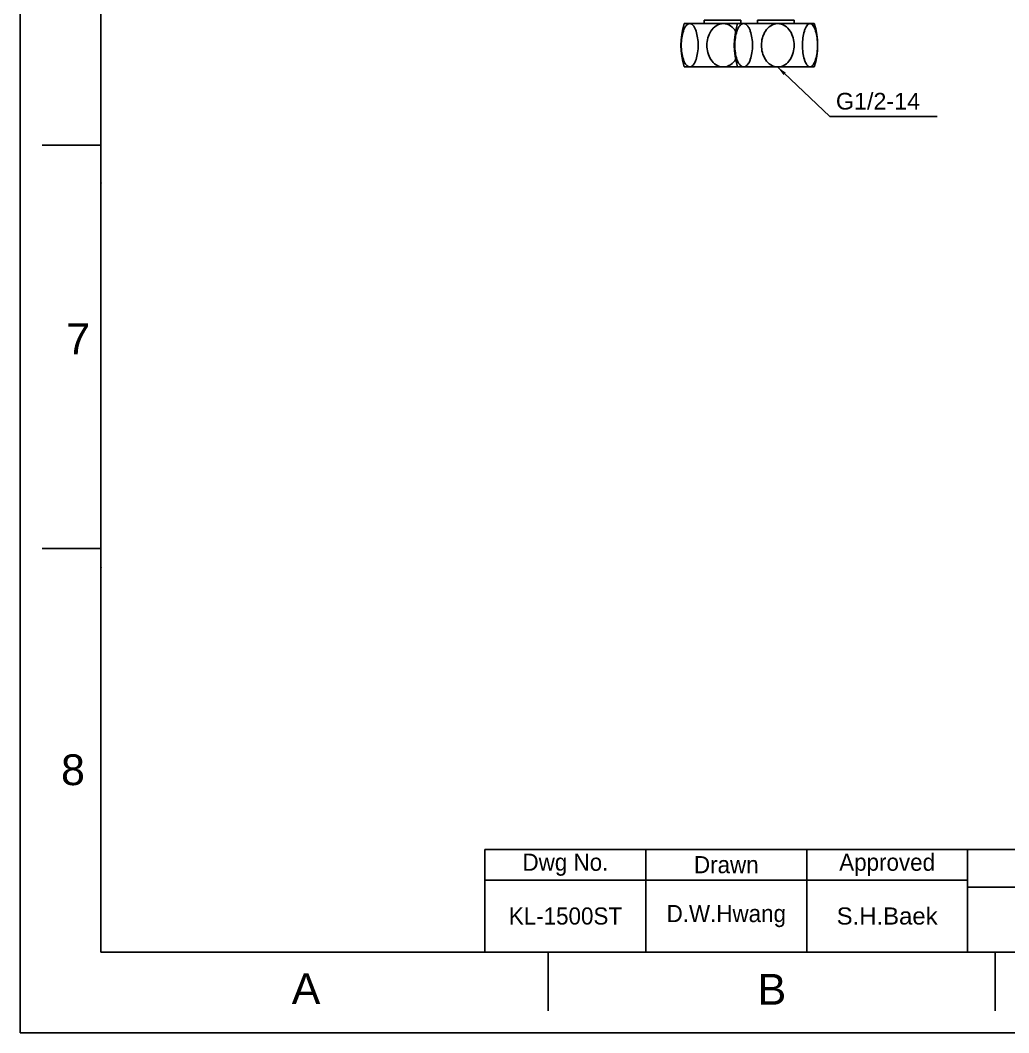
# Model space of a CAD drawing. Header units: millimetres. Extents: x 1657 to 5240, y -256 to 760.
# Drawn here: x 4521.6 to 4817.9, y -256.5 to 47.1 of the extents above; entities that cross this region are included whole.
import ezdxf

# ---------------------------------------------------------------- set-up
doc = ezdxf.new("R2010")
doc.units = ezdxf.units.MM
doc.layers.add('DIM_', color=3, linetype='Continuous', lineweight=9)
doc.layers.add('TEXT', color=2, linetype='Continuous')
doc.styles.add('ROMANS', font='Gulim.ttf')
doc.styles.get("Standard").update_dxf_attribs({"font": 'arial.ttf'})
doc.dimstyles.new('사본 Standard', dxfattribs={"dimtxt": 3, "dimasz": 3, "dimexe": 1, "dimexo": 1, "dimgap": 0.8, "dimtad": 1, "dimdec": 1, "dimdsep": 46, "dimtxsty": 'Standard', "dimcen": 0.09, "dimclrd": 3, "dimclre": 3, "dimclrt": 4, "dimadec": 0, "dimazin": 0, "dimtfac": 1, "dimtdec": 1, "dimtmove": 0, "dimatfit": 3, "dimfxl": 1.25, "dimtolj": 1, "dimtzin": 0, "dimarcsym": 1})

msp = doc.modelspace()

# ---------------------------------------------------------------- linework, layer by layer
at = {"color": 7, "linetype": 'Continuous'}
for p, q in [((4521.62, 759.6), (4521.62, -256.45)), ((4720.64, 46.06), (4759.62, 46.06)), ((4726.64, 47.06), (4737.64, 47.06)), ((4726.64, 47.06), (4726.64, 46.06)), ((4737.64, 47.06), (4737.64, 46.06)), ((4742.62, 47.06), (4753.62, 47.06)), ((4742.62, 47.06), (4742.62, 46.06)), ((4753.62, 47.06), (4753.62, 46.06)), ((4759.62, 33.06), (4720.64, 33.06)), ((4545.81, 9.66), (4528.23, 9.66)), ((4545.81, -111.3), (4528.23, -111.3)), ((4679.84, -232.27), (4679.84, -249.85)), ((4813.86, -232.27), (4813.86, -249.85)), ((4521.62, -256.45), (5240.11, -256.45))]:
    msp.add_line(p, q, dxfattribs=at)
at = {"linetype": 'Continuous'}
for p, q in [((4545.81, -232.26), (4545.81, 735.41)), ((5215.92, -232.26), (4545.81, -232.26))]:
    msp.add_line(p, q, dxfattribs=at)
for p, q in [((4660.92, -201.49), (5215.92, -201.49)), ((4660.92, -201.49), (4660.92, -232.26)), ((4709.14, -201.49), (4709.14, -232.26)), ((4757.35, -232.26), (4757.35, -201.49)), ((4805.57, -232.26), (4805.57, -201.49)), ((4805.57, -210.72), (4660.92, -210.72)), ((4805.57, -212.77), (5092.82, -212.77))]:
    msp.add_line(p, q)
at = {"color": 7, "linetype": 'Continuous'}
for centre, start, end in [((4741.27, 39.56), 162.5077, 197.4923), ((4757.24, 39.56), 162.5077, 197.4923), ((4738.99, 39.56), 342.5077, 17.4923)]:
    msp.add_arc(centre, 21.63, start, end, dxfattribs=at)
for points, knots in [([(4719.76, 39.56), (4719.76, 40.31), (4719.86, 41.75), (4720.22, 43.47), (4720.71, 44.68), (4721.21, 45.55), (4721.86, 46.06), (4722.28, 46.06)], [0, 0, 0, 0, 0.301519, 0.585419, 0.713806, 0.827791, 1, 1, 1, 1]), ([(4722.28, 46.06), (4722.71, 46.06), (4723.35, 45.55), (4723.85, 44.68), (4724.34, 43.47), (4724.71, 41.75), (4724.81, 40.31), (4724.81, 39.56)], [0, 0, 0, 0, 0.172211, 0.286185, 0.414574, 0.69849, 1, 1, 1, 1]), ([(4727.44, 39.56), (4727.44, 40.31), (4727.64, 41.81), (4728.55, 43.89), (4730.1, 45.57), (4731.6, 46.06), (4732.34, 46.06)], [0, 0, 0, 0, 0.250945, 0.501572, 0.751539, 1, 1, 1, 1]), ([(4732.34, 46.06), (4733.1, 46.06), (4734.63, 45.54), (4735.68, 44.37), (4736.09, 43.73)], [0, 0, 0, 0, 0.49838, 1, 1, 1, 1]), ([(4735.8, 39.56), (4735.8, 40.31), (4735.9, 41.75), (4736.29, 43.48), (4736.8, 44.68), (4737.33, 45.56), (4738.01, 46.06), (4738.45, 46.06)], [0, 0, 0, 0, 0.298582, 0.580396, 0.708471, 0.822979, 1, 1, 1, 1]), ([(4738.45, 46.06), (4738.89, 46.06), (4739.56, 45.56), (4740.1, 44.68), (4740.61, 43.48), (4741, 41.75), (4741.1, 40.31), (4741.1, 39.56)], [0, 0, 0, 0, 0.177022, 0.29152, 0.419597, 0.701427, 1, 1, 1, 1]), ([(4743.78, 39.56), (4743.78, 40.31), (4743.98, 41.81), (4744.88, 43.89), (4746.44, 45.57), (4747.94, 46.06), (4748.68, 46.06)], [0, 0, 0, 0, 0.251037, 0.501736, 0.751679, 1, 1, 1, 1]), ([(4748.68, 46.06), (4749.41, 46.06), (4750.91, 45.57), (4752.47, 43.89), (4753.37, 41.81), (4753.57, 40.31), (4753.57, 39.56)], [0, 0, 0, 0, 0.248332, 0.498271, 0.748955, 1, 1, 1, 1]), ([(4756.1, 39.56), (4756.1, 40.31), (4756.19, 41.74), (4756.51, 43.46), (4756.95, 44.68), (4757.38, 45.52), (4757.96, 46.06), (4758.34, 46.06)], [0, 0, 0, 0, 0.307851, 0.596308, 0.725436, 0.838372, 1, 1, 1, 1]), ([(4758.34, 46.06), (4758.73, 46.06), (4759.31, 45.52), (4759.74, 44.68), (4760.18, 43.46), (4760.5, 41.74), (4760.58, 40.31), (4760.58, 39.56)], [0, 0, 0, 0, 0.16163, 0.274555, 0.403685, 0.692158, 1, 1, 1, 1]), ([(4722.28, 33.06), (4721.86, 33.06), (4721.21, 33.58), (4720.71, 34.45), (4720.22, 35.66), (4719.86, 37.38), (4719.76, 38.82), (4719.76, 39.56)], [0, 0, 0, 0, 0.172211, 0.286185, 0.414574, 0.69849, 1, 1, 1, 1]), ([(4724.81, 39.56), (4724.81, 38.82), (4724.71, 37.38), (4724.34, 35.66), (4723.85, 34.45), (4723.35, 33.58), (4722.71, 33.06), (4722.28, 33.06)], [0, 0, 0, 0, 0.301519, 0.585419, 0.713806, 0.827791, 1, 1, 1, 1]), ([(4732.34, 33.06), (4731.6, 33.06), (4730.1, 33.56), (4728.54, 35.24), (4727.64, 37.32), (4727.44, 38.82), (4727.44, 39.56)], [0, 0, 0, 0, 0.248459, 0.498422, 0.74906, 1, 1, 1, 1]), ([(4738.45, 33.06), (4738.01, 33.06), (4737.33, 33.57), (4736.8, 34.44), (4736.29, 35.65), (4735.9, 37.38), (4735.8, 38.82), (4735.8, 39.56)], [0, 0, 0, 0, 0.177022, 0.29152, 0.419597, 0.701427, 1, 1, 1, 1]), ([(4741.1, 39.56), (4741.1, 38.82), (4741, 37.38), (4740.61, 35.65), (4740.1, 34.44), (4739.56, 33.57), (4738.89, 33.06), (4738.45, 33.06)], [0, 0, 0, 0, 0.298582, 0.580396, 0.708471, 0.822979, 1, 1, 1, 1]), ([(4748.68, 33.06), (4747.94, 33.06), (4746.44, 33.56), (4744.88, 35.24), (4743.98, 37.32), (4743.78, 38.82), (4743.78, 39.56)], [0, 0, 0, 0, 0.248332, 0.498271, 0.748955, 1, 1, 1, 1]), ([(4753.57, 39.56), (4753.57, 38.82), (4753.37, 37.32), (4752.47, 35.24), (4750.91, 33.56), (4749.41, 33.06), (4748.68, 33.06)], [0, 0, 0, 0, 0.251037, 0.501736, 0.751679, 1, 1, 1, 1]), ([(4758.34, 33.06), (4757.96, 33.06), (4757.38, 33.61), (4756.95, 34.45), (4756.51, 35.66), (4756.19, 37.39), (4756.1, 38.82), (4756.1, 39.56)], [0, 0, 0, 0, 0.16163, 0.274555, 0.403685, 0.692158, 1, 1, 1, 1]), ([(4760.58, 39.56), (4760.58, 38.82), (4760.5, 37.39), (4760.18, 35.66), (4759.74, 34.45), (4759.31, 33.61), (4758.73, 33.06), (4758.34, 33.06)], [0, 0, 0, 0, 0.307851, 0.596308, 0.725436, 0.838372, 1, 1, 1, 1]), ([(4736.09, 35.4), (4735.68, 34.75), (4734.63, 33.59), (4733.1, 33.06), (4732.34, 33.06)], [0, 0, 0, 0, 0.501623, 1, 1, 1, 1])]:
    msp.add_open_spline(points, degree=3, knots=knots, dxfattribs=at)
for p in [(4545.81, -1.72), (4545.81, -1.72), (4545.81, -116.99), (4545.81, -116.99)]:
    msp.add_point(p)
at = {"layer": 'TEXT'}
msp.add_point((4757.35, -210.72), dxfattribs=at)

# ---------------------------------------------------------------- texts
at = {"char_height": 9.22, "attachment_point": 5}
for s, width, insert in [('7', 60.4793, (4538.97, -48.43)), ('8', 60.4793, (4537.42, -177.68)), ('A', 12.0959, (4607.28, -243.24)), ('B', 12.0959, (4746.93, -243.44))]:
    msp.add_mtext_dynamic_manual_height_columns(s, width=width, gutter_width=15.12, heights=[0], dxfattribs=dict(at, insert=insert))
at = {"layer": 'DIM_', "color": 4, "insert": (4766.1, 25.3), "char_height": 5, "attachment_point": 1}
msp.add_mtext_dynamic_manual_height_columns('G1/2-14', width=41.5111, gutter_width=12.5, heights=[0], dxfattribs=at)
at = {"layer": 'TEXT', "attachment_point": 5, "style": 'ROMANS'}
for s, insert, char_height in [('Dwg No.', (4685.03, -206.1), 5.129), ('Approved', (4781.46, -206.1), 5.129), ('Drawn', (4733.25, -206.1), 5.129), ('D.W.Hwang', (4733.25, -221.49), 5.129), ('KL-1500ST', (4685.03, -221.49), 5.129), ('{\\fArial|b0|i0|c0|p34;S.H.Baek}', (4781.46, -221.49), 5.1294)]:
    msp.add_mtext_dynamic_manual_height_columns(s, width=48.2162, gutter_width=25.65, heights=[0], dxfattribs=dict(at, insert=insert, char_height=char_height))

# ---------------------------------------------------------------- leaders
at = {"layer": 'DIM_'}
msp.add_leader([(4748.58, 33.06), (4764.26, 18.21), (4796.42, 18.21)], dimstyle='사본 Standard', override={"dimscale": 1, "dimtad": 0}, dxfattribs=at)

doc.saveas('drawing.dxf')
